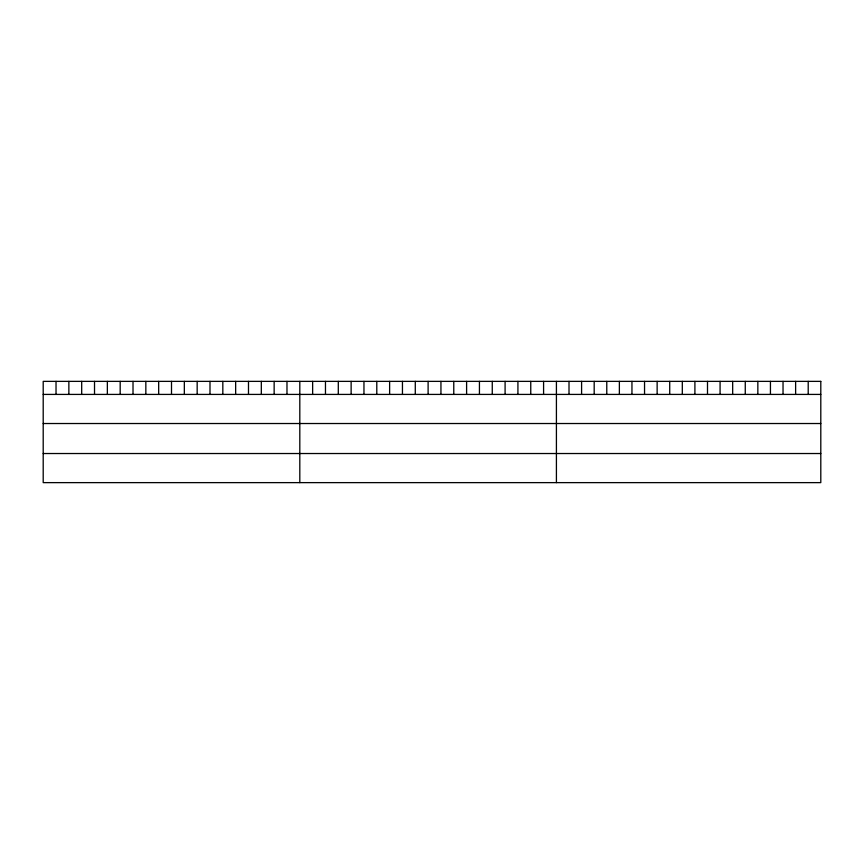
<?xml version="1.0" encoding="UTF-8"?>
<svg xmlns="http://www.w3.org/2000/svg" width="864" height="864" viewBox="0 0 864 864"><rect width="100%" height="100%" fill="white"/><g stroke="black" fill="none" stroke-linecap="round" stroke-linejoin="round"><path stroke-width="1.3" d="M43.2 394.416L820.8 394.416M43.2 423.522L820.8 423.522M43.2 453.524L820.8 453.524M808.207 381.37L808.207 394.416M795.625 381.37L795.625 394.416M783.032 381.37L783.032 394.416M770.44 381.37L770.44 394.416M757.847 381.37L757.847 394.416M745.265 381.37L745.265 394.416M732.672 381.37L732.672 394.416M720.079 381.37L720.079 394.416M707.497 381.37L707.497 394.416M694.904 381.37L694.904 394.416M682.312 381.37L682.312 394.416M669.719 381.37L669.719 394.416M657.137 381.37L657.137 394.416M644.544 381.37L644.544 394.416M631.951 381.37L631.951 394.416M619.369 381.37L619.369 394.416M606.776 381.37L606.776 394.416M594.184 381.37L594.184 394.416M581.591 381.37L581.591 394.416M569.009 381.37L569.009 394.416M556.416 381.37L556.416 482.63M543.586 381.37L543.586 394.416M530.755 381.37L530.755 394.416M517.925 381.37L517.925 394.416M505.094 381.37L505.094 394.416M492.264 381.37L492.264 394.416M479.434 381.37L479.434 394.416M466.603 381.37L466.603 394.416M453.773 381.37L453.773 394.416M440.942 381.37L440.942 394.416M428.112 381.37L428.112 394.416M415.282 381.37L415.282 394.416M402.451 381.37L402.451 394.416M389.621 381.37L389.621 394.416M376.79 381.37L376.79 394.416M363.96 381.37L363.96 394.416M351.13 381.37L351.13 394.416M338.299 381.37L338.299 394.416M325.469 381.37L325.469 394.416M312.638 381.37L312.638 394.416M299.808 381.37L299.808 482.63M286.978 381.37L286.978 394.416M274.147 381.37L274.147 394.416M261.317 381.37L261.317 394.416M248.486 381.37L248.486 394.416M235.656 381.37L235.656 394.416M222.826 381.37L222.826 394.416M209.995 381.37L209.995 394.416M197.165 381.37L197.165 394.416M184.334 381.37L184.334 394.416M171.504 381.37L171.504 394.416M158.674 381.37L158.674 394.416M145.843 381.37L145.843 394.416M133.013 381.37L133.013 394.416M120.182 381.37L120.182 394.416M107.352 381.37L107.352 394.416M94.522 381.37L94.522 394.416M81.691 381.37L81.691 394.416M68.861 381.37L68.861 394.416M56.03 381.37L56.03 394.416M820.8 381.37L43.2 381.37L43.2 482.63L820.8 482.63L820.8 381.37"/></g></svg>
